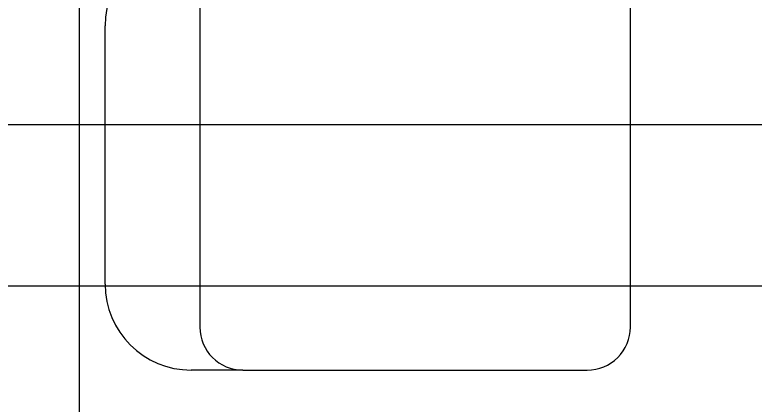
# Model space of a CAD drawing. Header units: inches. Extents: x 567115 to 582893, y 124948 to 133566.
# Drawn here: x 580451.6 to 580537.6, y 127092.4 to 127137.8 of the extents above; entities that cross this region are included whole.
import ezdxf

# ---------------------------------------------------------------- set-up
doc = ezdxf.new("R2010")
doc.units = ezdxf.units.IN
doc.header["$MEASUREMENT"] = 0
doc.linetypes.add('DASHED', pattern=[0.75, 0.5, -0.25])
for name, color, linetype in [('kazeb', 15, 'Continuous'), ('khatchin', 15, 'DASHED'), ('mobl', 11, 'Continuous'), ('wall kanaf', 4, 'Continuous')]:
    doc.layers.add(name, color=color, linetype=linetype)

# ---------------------------------------------------------------- blocks, each defined once
blk = doc.blocks.new('2-03')
at = {"layer": 'mobl'}
for p, q in [((-0.145, -0.31), (0.155, -0.31)), ((-0.245, -0.47), (-0.245, -0.41)), ((0.255, -0.47), (0.255, -0.41)), ((0.205, -0.42), (-0.195, -0.42)), ((-0.245, -0.47), (-0.245, -0.87)), ((0.255, -0.87), (0.255, -0.47)), ((-0.195, -0.92), (0.205, -0.92))]:
    blk.add_line(p, q, dxfattribs=at)
for centre, radius, start, end in [((-0.145, -0.41), 0.1, 90, 180), ((0.155, -0.41), 0.1, 0, 90), ((-0.195, -0.47), 0.05, 90, 180), ((0.205, -0.47), 0.05, 0, 90), ((-0.195, -0.87), 0.05, 180, 270), ((0.205, -0.87), 0.05, 270, 360)]:
    blk.add_arc(centre, radius, start, end, dxfattribs=at)

msp = doc.modelspace()

# ---------------------------------------------------------------- hatches: boundary and pattern name
at = {"layer": 'kazeb'}
h = msp.add_hatch(dxfattribs=at)
h.set_pattern_fill('LINE', color=256, scale=150, style=2)
h.paths.add_polyline_path([(581129.066, 126991.539), (581129.066, 127606.539), (581094.066, 127606.539), (581094.066, 127691.539), (581179.066, 127691.539), (581179.066, 127606.539), (581144.066, 127606.539), (581144.066, 126991.539), (581179.066, 126991.539), (581179.066, 126929.539), (581793.066, 126929.539), (581793.065, 126991.539), (581829.066, 126991.539), (581829.066, 127606.539), (581794.066, 127606.539), (581794.066, 127691.539), (581879.066, 127691.539), (581879.066, 127606.539), (581844.066, 127606.539), (581844.066, 126991.539), (581878.065, 126991.54), (581878.066, 126929.538), (582594.066, 126929.541), (582594.066, 126991.539), (582656.066, 126991.539), (582656.066, 127591.539), (582594.066, 127591.539), (582594.066, 127664.039), (582377.066, 127664.039), (582377.066, 127924.539), (580444.066, 127924.539), (580444.066, 127691.539), (580479.566, 127691.539), (580479.566, 127606.539), (580444.066, 127606.539), (580444.066, 126991.539), (580479.066, 126991.539), (580479.066, 126929.538), (581078.566, 126929.541), (581078.566, 126991.539)])

# ---------------------------------------------------------------- linework, layer by layer
at = {"layer": 'khatchin', "ltscale": 30}
msp.add_lwpolyline([(580824.091, 127426.648), (580819.091, 127426.648), (580819.091, 127441.648), (580699.091, 127441.648), (580699.091, 127426.648), (580554.091, 127426.648), (580464.091, 127426.648), (580459.091, 127426.648), (580459.091, 127006.648), (580494.091, 127006.648), (580494.091, 126944.648), (580556.591, 126944.648), (580756.591, 126944.648), (580824.091, 126944.648)], close=True, dxfattribs=at)
msp.add_lwpolyline([(580824.091, 127426.648), (580819.091, 127426.648), (580819.091, 127441.648), (580699.091, 127441.648), (580699.091, 127426.648), (580554.091, 127426.648), (580464.091, 127426.648), (580459.091, 127426.648), (580459.091, 127006.648), (580494.091, 127006.648), (580494.091, 126944.648), (580556.591, 126944.648), (580756.591, 126944.648), (580824.091, 126944.648)], close=True, dxfattribs=at)
at = {"layer": 'wall kanaf', "color": 15, "ltscale": 0.1}
msp.add_line((580459.091, 127426.648), (580459.091, 127006.648), dxfattribs=at)

# ---------------------------------------------------------------- block references
at = {"layer": 'mobl', "xscale": 100, "yscale": 100, "zscale": 100, "rotation": 89.99999999986662}
msp.add_blockref('2-03', (580431.091, 127120.969), dxfattribs=at)

doc.saveas('drawing.dxf')
